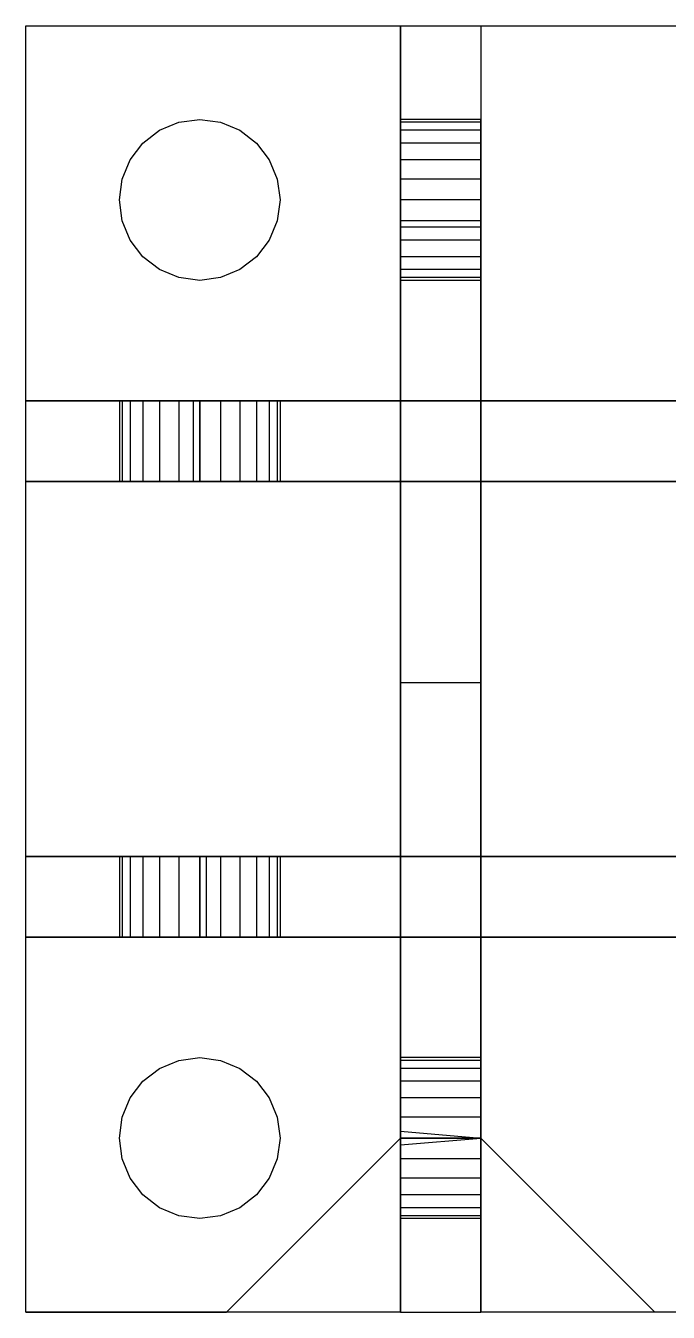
# Model space of a CAD drawing. Header units: metres. Extents: x -1 to 375, y 3 to 378.
# Drawn here: x 344.78 to 360.02, y 347.26 to 377.74 of the extents above; entities that cross this region are included whole.
import ezdxf

# ---------------------------------------------------------------- set-up
doc = ezdxf.new("R2010")
doc.units = ezdxf.units.M

msp = doc.modelspace()

# ---------------------------------------------------------------- linework, layer by layer
at = {"layer": 'Flat node sheet'}
for p, q in [((344.775, 347.262, 8.732), (344.775, 377.742, 8.732)), ((344.775, 377.742, 8.732), (364.46, 377.742, 8.732)), ((344.775, 377.742, 8.732), (344.775, 377.742, 10.637)), ((344.775, 377.742, 10.637), (364.46, 377.742, 10.637)), ((344.775, 347.262, 10.637), (344.775, 377.742, 10.637)), ((344.775, 368.852, 19.527), (344.775, 377.742, 19.527)), ((344.775, 377.742, 19.527), (360.333, 377.742, 19.527)), ((344.775, 377.742, 19.527), (344.775, 377.742, 21.432)), ((344.775, 368.852, 21.432), (344.775, 377.742, 21.432)), ((344.775, 377.742, 21.432), (360.333, 377.742, 21.432)), ((353.665, 377.742, 19.527), (353.665, 351.231, 19.527)), ((353.665, 377.742, 8.732), (353.665, 377.742, -0.158)), ((353.665, 377.742, 19.527), (353.665, 377.742, 10.637)), ((353.665, 377.742, 30.322), (353.665, 377.742, 21.432)), ((353.665, 377.742, 10.637), (353.665, 351.549, 10.637)), ((353.665, 351.549, 8.732), (353.665, 377.742, 8.732)), ((353.665, 377.742, 30.322), (353.665, 372.98, 30.322)), ((353.665, 377.742, 21.432), (353.665, 351.231, 21.432)), ((353.665, 377.742, -0.158), (353.665, 362.185, -0.158)), ((353.665, 377.742, -0.158), (355.57, 377.742, -0.158)), ((353.665, 377.742, 30.322), (355.57, 377.742, 30.322)), ((353.665, 377.742, 21.432), (355.57, 377.742, 21.432)), ((353.665, 377.742, 19.527), (355.57, 377.742, 19.527)), ((353.665, 377.742, 10.637), (355.57, 377.742, 10.637)), ((353.665, 377.742, 8.732), (355.57, 377.742, 8.732)), ((355.57, 377.742, 8.732), (355.57, 377.742, -0.158)), ((355.57, 377.742, 8.732), (355.57, 351.549, 8.732)), ((355.57, 377.742, 10.637), (355.57, 351.549, 10.637)), ((355.57, 377.742, 19.527), (355.57, 377.742, 10.637)), ((355.57, 377.742, 30.322), (355.57, 377.742, 21.432)), ((355.57, 377.742, 30.322), (355.57, 372.98, 30.322)), ((355.57, 377.742, -0.158), (355.57, 362.185, -0.158)), ((355.57, 377.742, 21.432), (355.57, 351.39, 21.432)), ((355.57, 377.742, 19.527), (355.57, 351.39, 19.527)), ((348.41, 375.455, 10.637), (348.903, 375.52, 10.637)), ((348.41, 375.455, 8.732), (348.903, 375.52, 8.732)), ((348.903, 375.52, 10.637), (349.396, 375.455, 10.637)), ((348.903, 375.52, 8.732), (349.396, 375.455, 8.732)), ((348.903, 375.52, 10.637), (348.903, 375.52, 8.732)), ((353.665, 375.52, 26.195), (353.665, 375.455, 25.702)), ((353.665, 375.455, 26.688), (353.665, 375.52, 26.195)), ((355.57, 375.52, 26.195), (353.665, 375.52, 26.195)), ((355.57, 375.52, 26.195), (355.57, 375.455, 25.702)), ((355.57, 375.455, 26.688), (355.57, 375.52, 26.195)), ((347.556, 374.962, 10.637), (347.95, 375.265, 10.637)), ((347.556, 374.962, 8.732), (347.95, 375.265, 8.732)), ((347.95, 375.265, 10.637), (348.41, 375.455, 10.637)), ((347.95, 375.265, 8.732), (348.41, 375.455, 8.732)), ((347.95, 375.265, 10.637), (347.95, 375.265, 8.732)), ((348.41, 375.455, 10.637), (348.41, 375.455, 8.732)), ((349.396, 375.455, 10.637), (349.855, 375.265, 10.637)), ((349.396, 375.455, 8.732), (349.855, 375.265, 8.732)), ((349.396, 375.455, 10.637), (349.396, 375.455, 8.732)), ((349.855, 375.265, 10.637), (350.25, 374.962, 10.637)), ((349.855, 375.265, 8.732), (350.25, 374.962, 8.732)), ((349.855, 375.265, 10.637), (349.855, 375.265, 8.732)), ((353.665, 375.455, 25.702), (353.665, 375.265, 25.242)), ((353.665, 375.265, 27.147), (353.665, 375.455, 26.688)), ((355.57, 375.455, 25.702), (353.665, 375.455, 25.702)), ((355.57, 375.455, 26.688), (353.665, 375.455, 26.688)), ((353.665, 375.265, 25.242), (353.665, 374.962, 24.848)), ((353.665, 374.962, 27.542), (353.665, 375.265, 27.147)), ((355.57, 375.265, 25.242), (353.665, 375.265, 25.242)), ((355.57, 375.265, 27.147), (353.665, 375.265, 27.147)), ((355.57, 375.455, 25.702), (355.57, 375.265, 25.242)), ((355.57, 375.265, 27.147), (355.57, 375.455, 26.688)), ((355.57, 375.265, 25.242), (355.57, 374.962, 24.848)), ((355.57, 374.962, 27.542), (355.57, 375.265, 27.147)), ((347.253, 374.567, 10.637), (347.556, 374.962, 10.637)), ((347.253, 374.567, 8.732), (347.556, 374.962, 8.732)), ((347.556, 374.962, 10.637), (347.556, 374.962, 8.732)), ((350.25, 374.962, 10.637), (350.553, 374.567, 10.637)), ((350.25, 374.962, 8.732), (350.553, 374.567, 8.732)), ((350.25, 374.962, 10.637), (350.25, 374.962, 8.732)), ((353.665, 374.962, 24.848), (353.665, 374.567, 24.545)), ((353.665, 374.567, 27.845), (353.665, 374.962, 27.542)), ((355.57, 374.962, 24.848), (353.665, 374.962, 24.848)), ((355.57, 374.962, 27.542), (353.665, 374.962, 27.542)), ((355.57, 374.962, 24.848), (355.57, 374.567, 24.545)), ((355.57, 374.567, 27.845), (355.57, 374.962, 27.542)), ((347.063, 374.108, 10.637), (347.253, 374.567, 10.637)), ((347.063, 374.108, 8.732), (347.253, 374.567, 8.732)), ((347.253, 374.567, 10.637), (347.253, 374.567, 8.732)), ((350.553, 374.567, 10.637), (350.743, 374.108, 10.637)), ((350.553, 374.567, 8.732), (350.743, 374.108, 8.732)), ((350.553, 374.567, 10.637), (350.553, 374.567, 8.732)), ((353.665, 374.567, 24.545), (353.665, 374.108, 24.355)), ((353.665, 374.108, 28.035), (353.665, 374.567, 27.845)), ((355.57, 374.567, 24.545), (353.665, 374.567, 24.545)), ((355.57, 374.567, 27.845), (353.665, 374.567, 27.845)), ((355.57, 374.567, 24.545), (355.57, 374.108, 24.355)), ((355.57, 374.108, 28.035), (355.57, 374.567, 27.845)), ((346.998, 373.615, 10.637), (347.063, 374.108, 10.637)), ((346.998, 373.615, 8.732), (347.063, 374.108, 8.732)), ((347.063, 374.108, 10.637), (347.063, 374.108, 8.732)), ((350.743, 374.108, 10.637), (350.808, 373.615, 10.637)), ((350.743, 374.108, 8.732), (350.808, 373.615, 8.732)), ((350.743, 374.108, 10.637), (350.743, 374.108, 8.732)), ((353.665, 374.108, 24.355), (353.665, 373.615, 24.29)), ((353.665, 373.615, 28.1), (353.665, 374.108, 28.035)), ((355.57, 374.108, 24.355), (353.665, 374.108, 24.355)), ((355.57, 374.108, 28.035), (353.665, 374.108, 28.035)), ((355.57, 374.108, 24.355), (355.57, 373.615, 24.29)), ((355.57, 373.615, 28.1), (355.57, 374.108, 28.035)), ((347.063, 373.122, 10.637), (346.998, 373.615, 10.637)), ((347.063, 373.122, 8.732), (346.998, 373.615, 8.732)), ((346.998, 373.615, 10.637), (346.998, 373.615, 8.732)), ((350.808, 373.615, 10.637), (350.743, 373.122, 10.637)), ((350.808, 373.615, 8.732), (350.743, 373.122, 8.732)), ((350.808, 373.615, 10.637), (350.808, 373.615, 8.732)), ((353.665, 373.615, 24.29), (353.665, 373.122, 24.355)), ((353.665, 373.122, 28.035), (353.665, 373.615, 28.1)), ((355.57, 373.615, 24.29), (353.665, 373.615, 24.29)), ((355.57, 373.615, 28.1), (353.665, 373.615, 28.1)), ((355.57, 373.615, 24.29), (355.57, 373.122, 24.355)), ((355.57, 373.122, 28.035), (355.57, 373.615, 28.1)), ((347.253, 372.662, 10.637), (347.063, 373.122, 10.637)), ((347.253, 372.662, 8.732), (347.063, 373.122, 8.732)), ((347.063, 373.122, 10.637), (347.063, 373.122, 8.732)), ((350.743, 373.122, 10.637), (350.553, 372.662, 10.637)), ((350.743, 373.122, 8.732), (350.553, 372.662, 8.732)), ((350.743, 373.122, 10.637), (350.743, 373.122, 8.732)), ((353.665, 373.122, 24.355), (353.665, 372.662, 24.545)), ((353.665, 372.662, 27.845), (353.665, 373.122, 28.035)), ((355.57, 373.122, 24.355), (353.665, 373.122, 24.355)), ((355.57, 373.122, 28.035), (353.665, 373.122, 28.035)), ((355.57, 373.122, 24.355), (355.57, 372.662, 24.545)), ((355.57, 372.662, 27.845), (355.57, 373.122, 28.035)), ((353.665, 368.852, 26.195), (353.665, 372.98, 30.322)), ((353.665, 372.98, 30.322), (355.57, 372.98, 30.322)), ((355.57, 368.852, 26.195), (355.57, 372.98, 30.322)), ((347.556, 372.268, 10.637), (347.253, 372.662, 10.637)), ((347.556, 372.268, 8.732), (347.253, 372.662, 8.732)), ((347.253, 372.662, 10.637), (347.253, 372.662, 8.732)), ((350.553, 372.662, 10.637), (350.25, 372.268, 10.637)), ((350.553, 372.662, 8.732), (350.25, 372.268, 8.732)), ((350.553, 372.662, 10.637), (350.553, 372.662, 8.732)), ((353.665, 372.662, 24.545), (353.665, 372.268, 24.848)), ((353.665, 372.268, 27.542), (353.665, 372.662, 27.845)), ((355.57, 372.662, 24.545), (353.665, 372.662, 24.545)), ((355.57, 372.662, 27.845), (353.665, 372.662, 27.845)), ((355.57, 372.662, 24.545), (355.57, 372.268, 24.848)), ((355.57, 372.268, 27.542), (355.57, 372.662, 27.845)), ((347.95, 371.965, 10.637), (347.556, 372.268, 10.637)), ((347.95, 371.965, 8.732), (347.556, 372.268, 8.732)), ((347.556, 372.268, 10.637), (347.556, 372.268, 8.732)), ((350.25, 372.268, 10.637), (349.855, 371.965, 10.637)), ((350.25, 372.268, 8.732), (349.855, 371.965, 8.732)), ((350.25, 372.268, 10.637), (350.25, 372.268, 8.732)), ((353.665, 372.268, 24.848), (353.665, 371.965, 25.242)), ((353.665, 371.965, 27.147), (353.665, 372.268, 27.542)), ((355.57, 372.268, 24.848), (353.665, 372.268, 24.848)), ((355.57, 372.268, 27.542), (353.665, 372.268, 27.542)), ((355.57, 372.268, 24.848), (355.57, 371.965, 25.242)), ((355.57, 371.965, 27.147), (355.57, 372.268, 27.542)), ((348.41, 371.775, 10.637), (347.95, 371.965, 10.637)), ((348.41, 371.775, 8.732), (347.95, 371.965, 8.732)), ((347.95, 371.965, 10.637), (347.95, 371.965, 8.732)), ((349.855, 371.965, 10.637), (349.396, 371.775, 10.637)), ((349.855, 371.965, 8.732), (349.396, 371.775, 8.732)), ((349.855, 371.965, 10.637), (349.855, 371.965, 8.732)), ((353.665, 371.775, 26.688), (353.665, 371.965, 27.147)), ((353.665, 371.965, 25.242), (353.665, 371.775, 25.702)), ((355.57, 371.965, 25.242), (353.665, 371.965, 25.242)), ((355.57, 371.965, 27.147), (353.665, 371.965, 27.147)), ((355.57, 371.965, 25.242), (355.57, 371.775, 25.702)), ((355.57, 371.775, 26.688), (355.57, 371.965, 27.147)), ((348.903, 371.71, 10.637), (348.41, 371.775, 10.637)), ((348.903, 371.71, 8.732), (348.41, 371.775, 8.732)), ((348.41, 371.775, 10.637), (348.41, 371.775, 8.732)), ((349.396, 371.775, 10.637), (348.903, 371.71, 10.637)), ((349.396, 371.775, 8.732), (348.903, 371.71, 8.732)), ((348.903, 371.71, 10.637), (348.903, 371.71, 8.732)), ((349.396, 371.775, 10.637), (349.396, 371.775, 8.732)), ((353.665, 371.71, 26.195), (353.665, 371.775, 26.688)), ((353.665, 371.775, 25.702), (353.665, 371.71, 26.195)), ((355.57, 371.775, 26.688), (353.665, 371.775, 26.688)), ((355.57, 371.775, 25.702), (353.665, 371.775, 25.702)), ((355.57, 371.71, 26.195), (353.665, 371.71, 26.195)), ((355.57, 371.775, 25.702), (355.57, 371.71, 26.195)), ((355.57, 371.71, 26.195), (355.57, 371.775, 26.688)), ((344.775, 366.947, 30.322), (344.775, 368.852, 30.322)), ((344.775, 366.947, 10.637), (344.775, 368.852, 10.637)), ((344.775, 366.947, 4.605), (344.775, 368.852, 4.605)), ((344.775, 366.947, -0.158), (344.775, 368.852, -0.158)), ((344.775, 368.852, -0.158), (353.665, 368.852, -0.158)), ((344.775, 368.852, -0.158), (344.775, 368.852, 4.605)), ((348.903, 368.852, 8.732), (344.775, 368.852, 4.605)), ((344.775, 368.852, 10.637), (348.903, 368.852, 10.637)), ((344.775, 368.852, 30.322), (344.775, 368.852, 10.637)), ((375.255, 368.852, 30.322), (344.775, 368.852, 30.322)), ((370.969, 368.852, 19.527), (344.775, 368.852, 19.527)), ((344.775, 368.852, 19.527), (344.775, 368.852, 21.432)), ((344.775, 368.852, 21.432), (370.969, 368.852, 21.432)), ((347.063, 368.852, 26.688), (346.998, 368.852, 26.195)), ((346.998, 368.852, 26.195), (347.063, 368.852, 25.702)), ((346.998, 368.852, 26.195), (346.998, 366.947, 26.195)), ((347.063, 368.852, 4.463), (346.998, 368.852, 3.97)), ((346.998, 368.852, 3.97), (347.063, 368.852, 3.477)), ((346.998, 368.852, 3.97), (346.998, 366.947, 3.97)), ((347.253, 368.852, 27.147), (347.063, 368.852, 26.688)), ((347.063, 368.852, 25.702), (347.253, 368.852, 25.242)), ((347.063, 368.852, 25.702), (347.063, 366.947, 25.702)), ((347.063, 368.852, 26.688), (347.063, 366.947, 26.688)), ((347.253, 368.852, 4.922), (347.063, 368.852, 4.463)), ((347.063, 368.852, 3.477), (347.253, 368.852, 3.017)), ((347.063, 368.852, 3.477), (347.063, 366.947, 3.477)), ((347.063, 368.852, 4.463), (347.063, 366.947, 4.463)), ((347.556, 368.852, 27.542), (347.253, 368.852, 27.147)), ((347.253, 368.852, 25.242), (347.556, 368.852, 24.848)), ((347.253, 368.852, 25.242), (347.253, 366.947, 25.242)), ((347.253, 368.852, 27.147), (347.253, 366.947, 27.147)), ((347.556, 368.852, 5.317), (347.253, 368.852, 4.922)), ((347.253, 368.852, 3.017), (347.556, 368.852, 2.623)), ((347.253, 368.852, 3.017), (347.253, 366.947, 3.017)), ((347.253, 368.852, 4.922), (347.253, 366.947, 4.922)), ((347.95, 368.852, 27.845), (347.556, 368.852, 27.542)), ((347.556, 368.852, 24.848), (347.95, 368.852, 24.545)), ((347.556, 368.852, 24.848), (347.556, 366.947, 24.848)), ((347.556, 368.852, 27.542), (347.556, 366.947, 27.542)), ((347.95, 368.852, 5.62), (347.556, 368.852, 5.317)), ((347.556, 368.852, 2.623), (347.95, 368.852, 2.32)), ((347.556, 368.852, 2.623), (347.556, 366.947, 2.623)), ((347.556, 368.852, 5.317), (347.556, 366.947, 5.317)), ((348.41, 368.852, 28.035), (347.95, 368.852, 27.845)), ((347.95, 368.852, 24.545), (348.41, 368.852, 24.355)), ((347.95, 368.852, 24.545), (347.95, 366.947, 24.545)), ((347.95, 368.852, 27.845), (347.95, 366.947, 27.845)), ((348.41, 368.852, 5.81), (347.95, 368.852, 5.62)), ((347.95, 368.852, 2.32), (348.41, 368.852, 2.13)), ((347.95, 368.852, 2.32), (347.95, 366.947, 2.32)), ((347.95, 368.852, 5.62), (347.95, 366.947, 5.62)), ((348.903, 368.852, 28.1), (348.41, 368.852, 28.035)), ((348.41, 368.852, 24.355), (348.903, 368.852, 24.29)), ((348.41, 368.852, 28.035), (348.41, 366.947, 28.035)), ((348.41, 368.852, 24.355), (348.41, 366.947, 24.355)), ((348.903, 368.852, 5.875), (348.41, 368.852, 5.81)), ((348.41, 368.852, 2.13), (348.903, 368.852, 2.065)), ((348.41, 368.852, 2.13), (348.41, 366.947, 2.13)), ((348.41, 368.852, 5.81), (348.41, 366.947, 5.81)), ((375.255, 368.852, 8.732), (348.744, 368.852, 8.732)), ((348.744, 368.852, 8.732), (348.903, 368.852, 10.637)), ((348.744, 368.852, 8.732), (348.744, 366.947, 8.732)), ((348.744, 368.852, 10.637), (348.744, 366.947, 10.637)), ((348.903, 368.852, 10.637), (348.744, 368.852, 10.637)), ((348.903, 366.947, 10.637), (348.903, 368.852, 10.637)), ((375.255, 368.852, 10.637), (348.903, 368.852, 10.637)), ((348.903, 366.947, 10.637), (348.903, 368.852, 10.637)), ((348.903, 366.947, 8.732), (348.903, 368.852, 8.732)), ((348.903, 368.852, 24.29), (349.396, 368.852, 24.355)), ((349.396, 368.852, 28.035), (348.903, 368.852, 28.1)), ((348.903, 368.852, 28.1), (348.903, 366.947, 28.1)), ((348.903, 368.852, 24.29), (348.903, 366.947, 24.29)), ((348.903, 368.852, 2.065), (349.396, 368.852, 2.13)), ((349.396, 368.852, 5.81), (348.903, 368.852, 5.875)), ((348.903, 368.852, 2.065), (348.903, 366.947, 2.065)), ((348.903, 368.852, 5.875), (348.903, 366.947, 5.875)), ((348.903, 368.852, 10.637), (348.903, 368.852, 8.732)), ((349.396, 368.852, 24.355), (349.855, 368.852, 24.545)), ((349.855, 368.852, 27.845), (349.396, 368.852, 28.035)), ((349.396, 368.852, 28.035), (349.396, 366.947, 28.035)), ((349.396, 368.852, 24.355), (349.396, 366.947, 24.355)), ((349.396, 368.852, 2.13), (349.855, 368.852, 2.32)), ((349.855, 368.852, 5.62), (349.396, 368.852, 5.81)), ((349.396, 368.852, 2.13), (349.396, 366.947, 2.13)), ((349.396, 368.852, 5.81), (349.396, 366.947, 5.81)), ((349.855, 368.852, 24.545), (350.25, 368.852, 24.848)), ((350.25, 368.852, 27.542), (349.855, 368.852, 27.845)), ((349.855, 368.852, 27.845), (349.855, 366.947, 27.845)), ((349.855, 368.852, 24.545), (349.855, 366.947, 24.545)), ((349.855, 368.852, 2.32), (350.25, 368.852, 2.623)), ((350.25, 368.852, 5.317), (349.855, 368.852, 5.62)), ((349.855, 368.852, 5.62), (349.855, 366.947, 5.62)), ((349.855, 368.852, 2.32), (349.855, 366.947, 2.32)), ((350.25, 368.852, 24.848), (350.553, 368.852, 25.242)), ((350.553, 368.852, 27.147), (350.25, 368.852, 27.542)), ((350.25, 368.852, 27.542), (350.25, 366.947, 27.542)), ((350.25, 368.852, 24.848), (350.25, 366.947, 24.848)), ((350.25, 368.852, 2.623), (350.553, 368.852, 3.017)), ((350.553, 368.852, 4.922), (350.25, 368.852, 5.317)), ((350.25, 368.852, 5.317), (350.25, 366.947, 5.317)), ((350.25, 368.852, 2.623), (350.25, 366.947, 2.623)), ((350.553, 368.852, 25.242), (350.743, 368.852, 25.702)), ((350.743, 368.852, 26.688), (350.553, 368.852, 27.147)), ((350.553, 368.852, 27.147), (350.553, 366.947, 27.147)), ((350.553, 368.852, 25.242), (350.553, 366.947, 25.242)), ((350.553, 368.852, 3.017), (350.743, 368.852, 3.477)), ((350.743, 368.852, 4.463), (350.553, 368.852, 4.922)), ((350.553, 368.852, 4.922), (350.553, 366.947, 4.922)), ((350.553, 368.852, 3.017), (350.553, 366.947, 3.017)), ((350.743, 368.852, 25.702), (350.808, 368.852, 26.195)), ((350.808, 368.852, 26.195), (350.743, 368.852, 26.688)), ((350.743, 368.852, 26.688), (350.743, 366.947, 26.688)), ((350.743, 368.852, 25.702), (350.743, 366.947, 25.702)), ((350.743, 368.852, 3.477), (350.808, 368.852, 3.97)), ((350.808, 368.852, 3.97), (350.743, 368.852, 4.463)), ((350.743, 368.852, 4.463), (350.743, 366.947, 4.463)), ((350.743, 368.852, 3.477), (350.743, 366.947, 3.477)), ((350.808, 368.852, 26.195), (350.808, 366.947, 26.195)), ((350.808, 368.852, 3.97), (350.808, 366.947, 3.97)), ((353.665, 366.947, -0.158), (353.665, 368.852, -0.158)), ((355.57, 368.852, 26.195), (353.665, 368.852, 26.195)), ((353.665, 366.947, 26.354), (353.665, 368.852, 26.195)), ((353.665, 368.852, -0.158), (353.665, 368.852, 26.195)), ((353.665, 368.852, 26.354), (355.57, 368.852, 26.354)), ((353.665, 368.852, 26.195), (353.665, 368.852, 26.354)), ((353.665, 366.947, 26.195), (353.665, 368.852, 26.195)), ((353.665, 368.852, 26.195), (355.57, 368.852, 26.195)), ((355.57, 366.947, -0.158), (355.57, 368.852, -0.158)), ((355.57, 366.947, 26.354), (355.57, 368.852, 26.195)), ((355.57, 368.852, -0.158), (364.46, 368.852, -0.158)), ((355.57, 368.852, -0.158), (355.57, 368.852, 26.195)), ((355.57, 368.852, 26.195), (355.57, 368.852, 26.354)), ((355.57, 366.947, 26.195), (355.57, 368.852, 26.195)), ((375.255, 366.947, 30.322), (344.775, 366.947, 30.322)), ((344.775, 366.947, 10.637), (348.903, 366.947, 10.637)), ((344.775, 366.947, -0.158), (353.665, 366.947, -0.158)), ((344.775, 366.947, 30.322), (344.775, 366.947, 10.637)), ((344.775, 366.947, -0.158), (344.775, 366.947, 4.605)), ((348.903, 366.947, 8.732), (344.775, 366.947, 4.605)), ((344.775, 358.057, 19.527), (344.775, 366.947, 19.527)), ((344.775, 366.947, 19.527), (370.969, 366.947, 19.527)), ((344.775, 366.947, 19.527), (344.775, 366.947, 21.432)), ((344.775, 366.947, 21.432), (370.969, 366.947, 21.432)), ((344.775, 358.057, 21.432), (344.775, 366.947, 21.432)), ((346.998, 366.947, 26.195), (347.063, 366.947, 25.702)), ((347.063, 366.947, 26.688), (346.998, 366.947, 26.195)), ((346.998, 366.947, 3.97), (347.063, 366.947, 3.477)), ((347.063, 366.947, 4.463), (346.998, 366.947, 3.97)), ((347.063, 366.947, 25.702), (347.253, 366.947, 25.242)), ((347.253, 366.947, 27.147), (347.063, 366.947, 26.688)), ((347.063, 366.947, 3.477), (347.253, 366.947, 3.017)), ((347.253, 366.947, 4.922), (347.063, 366.947, 4.463)), ((347.253, 366.947, 25.242), (347.556, 366.947, 24.848)), ((347.556, 366.947, 27.542), (347.253, 366.947, 27.147)), ((347.253, 366.947, 3.017), (347.556, 366.947, 2.623)), ((347.556, 366.947, 5.317), (347.253, 366.947, 4.922)), ((347.556, 366.947, 24.848), (347.95, 366.947, 24.545)), ((347.95, 366.947, 27.845), (347.556, 366.947, 27.542)), ((347.556, 366.947, 2.623), (347.95, 366.947, 2.32)), ((347.95, 366.947, 5.62), (347.556, 366.947, 5.317)), ((348.41, 366.947, 28.035), (347.95, 366.947, 27.845)), ((347.95, 366.947, 24.545), (348.41, 366.947, 24.355)), ((347.95, 366.947, 2.32), (348.41, 366.947, 2.13)), ((348.41, 366.947, 5.81), (347.95, 366.947, 5.62)), ((348.903, 366.947, 28.1), (348.41, 366.947, 28.035)), ((348.41, 366.947, 24.355), (348.903, 366.947, 24.29)), ((348.41, 366.947, 2.13), (348.903, 366.947, 2.065)), ((348.903, 366.947, 5.875), (348.41, 366.947, 5.81)), ((375.255, 366.947, 8.732), (348.744, 366.947, 8.732)), ((348.744, 366.947, 8.732), (348.903, 366.947, 10.637)), ((348.903, 366.947, 10.637), (348.744, 366.947, 10.637)), ((375.255, 366.947, 10.637), (348.903, 366.947, 10.637)), ((348.903, 366.947, 10.637), (348.903, 366.947, 8.732)), ((349.396, 366.947, 28.035), (348.903, 366.947, 28.1)), ((348.903, 366.947, 24.29), (349.396, 366.947, 24.355)), ((348.903, 366.947, 2.065), (349.396, 366.947, 2.13)), ((349.396, 366.947, 5.81), (348.903, 366.947, 5.875)), ((349.855, 366.947, 27.845), (349.396, 366.947, 28.035)), ((349.396, 366.947, 24.355), (349.855, 366.947, 24.545)), ((349.396, 366.947, 2.13), (349.855, 366.947, 2.32)), ((349.855, 366.947, 5.62), (349.396, 366.947, 5.81)), ((350.25, 366.947, 27.542), (349.855, 366.947, 27.845)), ((349.855, 366.947, 24.545), (350.25, 366.947, 24.848)), ((350.25, 366.947, 5.317), (349.855, 366.947, 5.62)), ((349.855, 366.947, 2.32), (350.25, 366.947, 2.623)), ((350.553, 366.947, 27.147), (350.25, 366.947, 27.542)), ((350.25, 366.947, 24.848), (350.553, 366.947, 25.242)), ((350.553, 366.947, 4.922), (350.25, 366.947, 5.317)), ((350.25, 366.947, 2.623), (350.553, 366.947, 3.017)), ((350.743, 366.947, 26.688), (350.553, 366.947, 27.147)), ((350.553, 366.947, 25.242), (350.743, 366.947, 25.702)), ((350.743, 366.947, 4.463), (350.553, 366.947, 4.922)), ((350.553, 366.947, 3.017), (350.743, 366.947, 3.477)), ((350.808, 366.947, 26.195), (350.743, 366.947, 26.688)), ((350.743, 366.947, 25.702), (350.808, 366.947, 26.195)), ((350.808, 366.947, 3.97), (350.743, 366.947, 4.463)), ((350.743, 366.947, 3.477), (350.808, 366.947, 3.97)), ((353.665, 366.947, -0.158), (353.665, 366.947, 26.354)), ((353.665, 366.947, 26.354), (355.57, 366.947, 26.354)), ((353.665, 366.947, 30.322), (353.665, 366.947, 26.195)), ((353.665, 347.262, 30.322), (353.665, 366.947, 30.322)), ((353.665, 366.947, 30.322), (355.57, 366.947, 30.322)), ((353.665, 366.947, 26.195), (355.57, 366.947, 26.195)), ((355.57, 366.947, -0.158), (355.57, 366.947, 26.354)), ((355.57, 366.947, -0.158), (364.46, 366.947, -0.158)), ((355.57, 366.947, 30.322), (355.57, 366.947, 26.195)), ((355.57, 347.262, 30.322), (355.57, 366.947, 30.322)), ((353.665, 362.185, -0.158), (353.665, 358.057, 3.97)), ((353.665, 362.185, -0.158), (355.57, 362.185, -0.158)), ((355.57, 362.185, -0.158), (355.57, 358.057, 3.97)), ((344.775, 356.152, 14.765), (344.775, 358.057, 14.765)), ((344.775, 356.152, 30.322), (344.775, 358.057, 30.322)), ((344.775, 356.152, 8.732), (344.775, 358.057, 8.732)), ((344.775, 356.152, -0.158), (344.775, 358.057, -0.158)), ((353.665, 358.057, 30.322), (344.775, 358.057, 30.322)), ((344.775, 358.057, -0.158), (375.255, 358.057, -0.158)), ((344.775, 358.057, 8.732), (344.775, 358.057, -0.158)), ((344.775, 358.057, 8.732), (348.903, 358.057, 8.732)), ((344.775, 358.057, 14.765), (348.903, 358.057, 10.637)), ((344.775, 358.057, 30.322), (344.775, 358.057, 14.765)), ((344.775, 358.057, 19.527), (371.287, 358.057, 19.527)), ((344.775, 358.057, 19.527), (344.775, 358.057, 21.432)), ((344.775, 358.057, 21.432), (371.128, 358.057, 21.432)), ((347.063, 358.057, 4.463), (346.998, 358.057, 3.97)), ((346.998, 358.057, 3.97), (347.063, 358.057, 3.477)), ((346.998, 358.057, 3.97), (346.998, 356.152, 3.97)), ((347.253, 358.057, 4.922), (347.063, 358.057, 4.463)), ((347.063, 358.057, 3.477), (347.253, 358.057, 3.017)), ((347.063, 358.057, 3.477), (347.063, 356.152, 3.477)), ((347.063, 358.057, 4.463), (347.063, 356.152, 4.463)), ((347.556, 358.057, 5.317), (347.253, 358.057, 4.922)), ((347.253, 358.057, 3.017), (347.556, 358.057, 2.623)), ((347.253, 358.057, 4.922), (347.253, 356.152, 4.922)), ((347.253, 358.057, 3.017), (347.253, 356.152, 3.017)), ((347.95, 358.057, 5.62), (347.556, 358.057, 5.317)), ((347.556, 358.057, 2.623), (347.95, 358.057, 2.32)), ((347.556, 358.057, 5.317), (347.556, 356.152, 5.317)), ((347.556, 358.057, 2.623), (347.556, 356.152, 2.623)), ((348.41, 358.057, 5.81), (347.95, 358.057, 5.62)), ((347.95, 358.057, 2.32), (348.41, 358.057, 2.13)), ((347.95, 358.057, 5.62), (347.95, 356.152, 5.62)), ((347.95, 358.057, 2.32), (347.95, 356.152, 2.32)), ((348.903, 358.057, 5.875), (348.41, 358.057, 5.81)), ((348.41, 358.057, 2.13), (348.903, 358.057, 2.065)), ((348.41, 358.057, 5.81), (348.41, 356.152, 5.81)), ((348.41, 358.057, 2.13), (348.41, 356.152, 2.13)), ((348.903, 356.152, 10.637), (348.903, 358.057, 10.637)), ((348.903, 356.152, 8.732), (348.903, 358.057, 8.732)), ((348.903, 358.057, 2.065), (349.396, 358.057, 2.13)), ((349.396, 358.057, 5.81), (348.903, 358.057, 5.875)), ((348.903, 358.057, 5.875), (348.903, 356.152, 5.875)), ((348.903, 358.057, 2.065), (348.903, 356.152, 2.065)), ((348.903, 358.057, 8.732), (348.903, 358.057, 10.637)), ((348.903, 358.057, 10.637), (348.903, 356.152, 10.637)), ((349.062, 358.057, 8.732), (348.903, 358.057, 10.637)), ((349.062, 358.057, 10.637), (348.903, 358.057, 10.637)), ((375.255, 358.057, 8.732), (349.062, 358.057, 8.732)), ((349.062, 356.152, 8.732), (349.062, 358.057, 8.732)), ((375.255, 358.057, 10.637), (349.062, 358.057, 10.637)), ((349.062, 356.152, 10.637), (349.062, 358.057, 10.637)), ((349.396, 358.057, 2.13), (349.855, 358.057, 2.32)), ((349.855, 358.057, 5.62), (349.396, 358.057, 5.81)), ((349.396, 358.057, 5.81), (349.396, 356.152, 5.81)), ((349.396, 358.057, 2.13), (349.396, 356.152, 2.13)), ((349.855, 358.057, 2.32), (350.25, 358.057, 2.623)), ((350.25, 358.057, 5.317), (349.855, 358.057, 5.62)), ((349.855, 358.057, 5.62), (349.855, 356.152, 5.62)), ((349.855, 358.057, 2.32), (349.855, 356.152, 2.32)), ((350.25, 358.057, 2.623), (350.553, 358.057, 3.017)), ((350.553, 358.057, 4.922), (350.25, 358.057, 5.317)), ((350.25, 358.057, 5.317), (350.25, 356.152, 5.317)), ((350.25, 358.057, 2.623), (350.25, 356.152, 2.623)), ((350.553, 358.057, 3.017), (350.743, 358.057, 3.477)), ((350.743, 358.057, 4.463), (350.553, 358.057, 4.922)), ((350.553, 358.057, 4.922), (350.553, 356.152, 4.922)), ((350.553, 358.057, 3.017), (350.553, 356.152, 3.017)), ((350.743, 358.057, 3.477), (350.808, 358.057, 3.97)), ((350.808, 358.057, 3.97), (350.743, 358.057, 4.463)), ((350.743, 358.057, 4.463), (350.743, 356.152, 4.463)), ((350.743, 358.057, 3.477), (350.743, 356.152, 3.477)), ((350.808, 358.057, 3.97), (350.808, 356.152, 3.97)), ((353.665, 356.152, 30.322), (353.665, 358.057, 30.322)), ((355.57, 358.057, 3.97), (353.665, 358.057, 3.97)), ((353.665, 356.152, 4.129), (353.665, 358.057, 3.97)), ((353.665, 358.057, 30.322), (353.665, 358.057, 4.129)), ((353.665, 358.057, 4.129), (355.57, 358.057, 4.129)), ((353.665, 358.057, 4.129), (353.665, 358.057, 3.97)), ((353.665, 356.152, 3.97), (353.665, 358.057, 3.97)), ((353.665, 358.057, 3.97), (355.57, 358.057, 3.97)), ((355.57, 356.152, 30.322), (355.57, 358.057, 30.322)), ((355.57, 356.152, 4.129), (355.57, 358.057, 3.97)), ((355.57, 358.057, 30.322), (355.57, 358.057, 4.129)), ((364.46, 358.057, 30.322), (355.57, 358.057, 30.322)), ((355.57, 358.057, 4.129), (355.57, 358.057, 3.97)), ((355.57, 356.152, 3.97), (355.57, 358.057, 3.97)), ((344.775, 356.152, 8.732), (348.903, 356.152, 8.732)), ((344.775, 356.152, -0.158), (375.255, 356.152, -0.158)), ((353.665, 356.152, 30.322), (344.775, 356.152, 30.322)), ((344.775, 356.152, 8.732), (344.775, 356.152, -0.158)), ((344.775, 356.152, 14.765), (348.903, 356.152, 10.637)), ((344.775, 356.152, 30.322), (344.775, 356.152, 14.765)), ((344.775, 347.262, 19.527), (344.775, 356.152, 19.527)), ((344.775, 356.152, 19.527), (371.287, 356.152, 19.527)), ((344.775, 356.152, 19.527), (344.775, 356.152, 21.432)), ((344.775, 347.262, 21.432), (344.775, 356.152, 21.432)), ((344.775, 356.152, 21.432), (371.128, 356.152, 21.432)), ((346.998, 356.152, 3.97), (347.063, 356.152, 3.477)), ((347.063, 356.152, 4.463), (346.998, 356.152, 3.97)), ((347.063, 356.152, 3.477), (347.253, 356.152, 3.017)), ((347.253, 356.152, 4.922), (347.063, 356.152, 4.463)), ((347.556, 356.152, 5.317), (347.253, 356.152, 4.922)), ((347.253, 356.152, 3.017), (347.556, 356.152, 2.623)), ((347.95, 356.152, 5.62), (347.556, 356.152, 5.317)), ((347.556, 356.152, 2.623), (347.95, 356.152, 2.32)), ((348.41, 356.152, 5.81), (347.95, 356.152, 5.62)), ((347.95, 356.152, 2.32), (348.41, 356.152, 2.13)), ((348.903, 356.152, 5.875), (348.41, 356.152, 5.81)), ((348.41, 356.152, 2.13), (348.903, 356.152, 2.065)), ((348.903, 356.152, 8.732), (348.903, 356.152, 10.637)), ((349.396, 356.152, 5.81), (348.903, 356.152, 5.875)), ((348.903, 356.152, 2.065), (349.396, 356.152, 2.13)), ((349.062, 356.152, 8.732), (348.903, 356.152, 10.637)), ((349.062, 356.152, 10.637), (348.903, 356.152, 10.637)), ((349.062, 356.152, 8.732), (375.255, 356.152, 8.732)), ((375.255, 356.152, 10.637), (349.062, 356.152, 10.637)), ((349.855, 356.152, 5.62), (349.396, 356.152, 5.81)), ((349.396, 356.152, 2.13), (349.855, 356.152, 2.32)), ((350.25, 356.152, 5.317), (349.855, 356.152, 5.62)), ((349.855, 356.152, 2.32), (350.25, 356.152, 2.623)), ((350.553, 356.152, 4.922), (350.25, 356.152, 5.317)), ((350.25, 356.152, 2.623), (350.553, 356.152, 3.017)), ((350.743, 356.152, 4.463), (350.553, 356.152, 4.922)), ((350.553, 356.152, 3.017), (350.743, 356.152, 3.477)), ((350.808, 356.152, 3.97), (350.743, 356.152, 4.463)), ((350.743, 356.152, 3.477), (350.808, 356.152, 3.97)), ((353.665, 356.152, 4.129), (353.665, 356.152, 30.322)), ((353.665, 356.152, 4.129), (355.57, 356.152, 4.129)), ((353.665, 356.152, -0.158), (353.665, 356.152, 3.97)), ((353.665, 356.152, -0.158), (353.665, 347.262, -0.158)), ((353.665, 356.152, 3.97), (355.57, 356.152, 3.97)), ((353.665, 356.152, -0.158), (355.57, 356.152, -0.158)), ((364.46, 356.152, 30.322), (355.57, 356.152, 30.322)), ((355.57, 356.152, 30.322), (355.57, 356.152, 4.129)), ((355.57, 356.152, -0.158), (355.57, 347.262, -0.158)), ((355.57, 356.152, -0.158), (355.57, 356.152, 3.97)), ((348.41, 353.23, 10.637), (348.903, 353.295, 10.637)), ((348.41, 353.23, 8.732), (348.903, 353.295, 8.732)), ((348.41, 353.23, 21.432), (348.903, 353.295, 21.432)), ((348.41, 353.23, 19.527), (348.903, 353.295, 19.527)), ((348.903, 353.295, 10.637), (349.396, 353.23, 10.637)), ((348.903, 353.295, 8.732), (349.396, 353.23, 8.732)), ((348.903, 353.295, 10.637), (348.903, 353.295, 8.732)), ((348.903, 353.295, 21.432), (349.396, 353.23, 21.432)), ((348.903, 353.295, 19.527), (349.396, 353.23, 19.527)), ((348.903, 353.295, 21.432), (348.903, 353.295, 19.527)), ((353.665, 353.295, 3.97), (353.665, 353.23, 3.477)), ((353.665, 353.23, 4.463), (353.665, 353.295, 3.97)), ((355.57, 353.295, 3.97), (353.665, 353.295, 3.97)), ((353.665, 353.295, 26.195), (353.665, 353.23, 25.702)), ((353.665, 353.23, 26.688), (353.665, 353.295, 26.195)), ((355.57, 353.295, 26.195), (353.665, 353.295, 26.195)), ((355.57, 353.295, 3.97), (355.57, 353.23, 3.477)), ((355.57, 353.23, 4.463), (355.57, 353.295, 3.97)), ((355.57, 353.295, 26.195), (355.57, 353.23, 25.702)), ((355.57, 353.23, 26.688), (355.57, 353.295, 26.195)), ((347.556, 352.737, 10.637), (347.95, 353.04, 10.637)), ((347.556, 352.737, 8.732), (347.95, 353.04, 8.732)), ((347.556, 352.737, 21.432), (347.95, 353.04, 21.432)), ((347.556, 352.737, 19.527), (347.95, 353.04, 19.527)), ((347.95, 353.04, 10.637), (348.41, 353.23, 10.637)), ((347.95, 353.04, 8.732), (348.41, 353.23, 8.732)), ((347.95, 353.04, 21.432), (348.41, 353.23, 21.432)), ((347.95, 353.04, 19.527), (348.41, 353.23, 19.527)), ((347.95, 353.04, 10.637), (347.95, 353.04, 8.732)), ((347.95, 353.04, 21.432), (347.95, 353.04, 19.527)), ((348.41, 353.23, 10.637), (348.41, 353.23, 8.732)), ((348.41, 353.23, 21.432), (348.41, 353.23, 19.527)), ((349.396, 353.23, 10.637), (349.855, 353.04, 10.637)), ((349.396, 353.23, 8.732), (349.855, 353.04, 8.732)), ((349.396, 353.23, 10.637), (349.396, 353.23, 8.732)), ((349.396, 353.23, 21.432), (349.855, 353.04, 21.432)), ((349.396, 353.23, 19.527), (349.855, 353.04, 19.527)), ((349.396, 353.23, 21.432), (349.396, 353.23, 19.527)), ((349.855, 353.04, 10.637), (350.25, 352.737, 10.637)), ((349.855, 353.04, 8.732), (350.25, 352.737, 8.732)), ((349.855, 353.04, 10.637), (349.855, 353.04, 8.732)), ((349.855, 353.04, 21.432), (350.25, 352.737, 21.432)), ((349.855, 353.04, 19.527), (350.25, 352.737, 19.527)), ((349.855, 353.04, 21.432), (349.855, 353.04, 19.527)), ((353.665, 353.23, 3.477), (353.665, 353.04, 3.017)), ((353.665, 353.04, 4.922), (353.665, 353.23, 4.463)), ((355.57, 353.23, 3.477), (353.665, 353.23, 3.477)), ((355.57, 353.23, 4.463), (353.665, 353.23, 4.463)), ((353.665, 353.23, 25.702), (353.665, 353.04, 25.242)), ((353.665, 353.04, 27.147), (353.665, 353.23, 26.688)), ((355.57, 353.23, 25.702), (353.665, 353.23, 25.702)), ((355.57, 353.23, 26.688), (353.665, 353.23, 26.688)), ((353.665, 353.04, 3.017), (353.665, 352.737, 2.623)), ((353.665, 352.737, 5.317), (353.665, 353.04, 4.922)), ((355.57, 353.04, 3.017), (353.665, 353.04, 3.017)), ((355.57, 353.04, 4.922), (353.665, 353.04, 4.922)), ((353.665, 352.737, 27.542), (353.665, 353.04, 27.147)), ((353.665, 353.04, 25.242), (353.665, 352.737, 24.848)), ((355.57, 353.04, 27.147), (353.665, 353.04, 27.147)), ((355.57, 353.04, 25.242), (353.665, 353.04, 25.242)), ((355.57, 353.23, 3.477), (355.57, 353.04, 3.017)), ((355.57, 353.04, 4.922), (355.57, 353.23, 4.463)), ((355.57, 353.23, 25.702), (355.57, 353.04, 25.242)), ((355.57, 353.04, 27.147), (355.57, 353.23, 26.688)), ((355.57, 353.04, 3.017), (355.57, 352.737, 2.623)), ((355.57, 352.737, 5.317), (355.57, 353.04, 4.922)), ((355.57, 353.04, 25.242), (355.57, 352.737, 24.848)), ((355.57, 352.737, 27.542), (355.57, 353.04, 27.147)), ((347.253, 352.342, 10.637), (347.556, 352.737, 10.637)), ((347.253, 352.342, 8.732), (347.556, 352.737, 8.732)), ((347.253, 352.342, 21.432), (347.556, 352.737, 21.432)), ((347.253, 352.342, 19.527), (347.556, 352.737, 19.527)), ((347.556, 352.737, 10.637), (347.556, 352.737, 8.732)), ((347.556, 352.737, 21.432), (347.556, 352.737, 19.527)), ((350.25, 352.737, 10.637), (350.553, 352.342, 10.637)), ((350.25, 352.737, 8.732), (350.553, 352.342, 8.732)), ((350.25, 352.737, 10.637), (350.25, 352.737, 8.732)), ((350.25, 352.737, 21.432), (350.553, 352.342, 21.432)), ((350.25, 352.737, 19.527), (350.553, 352.342, 19.527)), ((350.25, 352.737, 21.432), (350.25, 352.737, 19.527)), ((353.665, 352.737, 2.623), (353.665, 352.342, 2.32)), ((353.665, 352.342, 5.62), (353.665, 352.737, 5.317)), ((355.57, 352.737, 2.623), (353.665, 352.737, 2.623)), ((355.57, 352.737, 5.317), (353.665, 352.737, 5.317)), ((353.665, 352.342, 27.845), (353.665, 352.737, 27.542)), ((353.665, 352.737, 24.848), (353.665, 352.342, 24.545)), ((355.57, 352.737, 27.542), (353.665, 352.737, 27.542)), ((355.57, 352.737, 24.848), (353.665, 352.737, 24.848)), ((355.57, 352.737, 2.623), (355.57, 352.342, 2.32)), ((355.57, 352.342, 5.62), (355.57, 352.737, 5.317)), ((355.57, 352.737, 24.848), (355.57, 352.342, 24.545)), ((355.57, 352.342, 27.845), (355.57, 352.737, 27.542)), ((347.063, 351.883, 10.637), (347.253, 352.342, 10.637)), ((347.063, 351.883, 8.732), (347.253, 352.342, 8.732)), ((347.063, 351.883, 21.432), (347.253, 352.342, 21.432)), ((347.063, 351.883, 19.527), (347.253, 352.342, 19.527)), ((347.253, 352.342, 10.637), (347.253, 352.342, 8.732)), ((347.253, 352.342, 21.432), (347.253, 352.342, 19.527)), ((350.553, 352.342, 10.637), (350.743, 351.883, 10.637)), ((350.553, 352.342, 8.732), (350.743, 351.883, 8.732)), ((350.553, 352.342, 10.637), (350.553, 352.342, 8.732)), ((350.553, 352.342, 21.432), (350.743, 351.883, 21.432)), ((350.553, 352.342, 19.527), (350.743, 351.883, 19.527)), ((350.553, 352.342, 21.432), (350.553, 352.342, 19.527)), ((353.665, 351.883, 5.81), (353.665, 352.342, 5.62)), ((353.665, 352.342, 2.32), (353.665, 351.883, 2.13)), ((355.57, 352.342, 2.32), (353.665, 352.342, 2.32)), ((355.57, 352.342, 5.62), (353.665, 352.342, 5.62)), ((353.665, 351.883, 28.035), (353.665, 352.342, 27.845)), ((353.665, 352.342, 24.545), (353.665, 351.883, 24.355)), ((355.57, 352.342, 27.845), (353.665, 352.342, 27.845)), ((355.57, 352.342, 24.545), (353.665, 352.342, 24.545)), ((355.57, 352.342, 2.32), (355.57, 351.883, 2.13)), ((355.57, 351.883, 5.81), (355.57, 352.342, 5.62)), ((355.57, 352.342, 24.545), (355.57, 351.883, 24.355)), ((355.57, 351.883, 28.035), (355.57, 352.342, 27.845)), ((346.998, 351.39, 10.637), (347.063, 351.883, 10.637)), ((346.998, 351.39, 8.732), (347.063, 351.883, 8.732)), ((346.998, 351.39, 21.432), (347.063, 351.883, 21.432)), ((346.998, 351.39, 19.527), (347.063, 351.883, 19.527)), ((347.063, 351.883, 10.637), (347.063, 351.883, 8.732)), ((347.063, 351.883, 21.432), (347.063, 351.883, 19.527)), ((350.743, 351.883, 10.637), (350.808, 351.39, 10.637)), ((350.743, 351.883, 8.732), (350.808, 351.39, 8.732)), ((350.743, 351.883, 10.637), (350.743, 351.883, 8.732)), ((350.743, 351.883, 21.432), (350.808, 351.39, 21.432)), ((350.743, 351.883, 19.527), (350.808, 351.39, 19.527)), ((350.743, 351.883, 21.432), (350.743, 351.883, 19.527)), ((353.665, 351.39, 5.875), (353.665, 351.883, 5.81)), ((353.665, 351.883, 2.13), (353.665, 351.39, 2.065)), ((355.57, 351.883, 5.81), (353.665, 351.883, 5.81)), ((355.57, 351.883, 2.13), (353.665, 351.883, 2.13)), ((353.665, 351.39, 28.1), (353.665, 351.883, 28.035)), ((353.665, 351.883, 24.355), (353.665, 351.39, 24.29)), ((355.57, 351.883, 28.035), (353.665, 351.883, 28.035)), ((355.57, 351.883, 24.355), (353.665, 351.883, 24.355)), ((355.57, 351.883, 2.13), (355.57, 351.39, 2.065)), ((355.57, 351.39, 5.875), (355.57, 351.883, 5.81)), ((355.57, 351.883, 24.355), (355.57, 351.39, 24.29)), ((355.57, 351.39, 28.1), (355.57, 351.883, 28.035)), ((353.665, 351.549, 10.637), (355.57, 351.39, 10.637)), ((353.665, 351.549, 8.732), (355.57, 351.39, 8.732)), ((353.665, 351.549, 8.732), (353.665, 351.549, 10.637)), ((355.57, 351.549, 8.732), (355.57, 351.549, 10.637)), ((355.57, 351.549, 8.732), (355.57, 351.39, 8.732)), ((355.57, 351.549, 10.637), (355.57, 351.39, 10.637)), ((347.063, 350.897, 10.637), (346.998, 351.39, 10.637)), ((347.063, 350.897, 8.732), (346.998, 351.39, 8.732)), ((346.998, 351.39, 10.637), (346.998, 351.39, 8.732)), ((347.063, 350.897, 21.432), (346.998, 351.39, 21.432)), ((347.063, 350.897, 19.527), (346.998, 351.39, 19.527)), ((346.998, 351.39, 21.432), (346.998, 351.39, 19.527)), ((353.665, 351.39, 19.527), (349.538, 347.262, 19.527)), ((353.665, 351.39, 21.432), (349.538, 347.262, 21.432)), ((350.808, 351.39, 10.637), (350.743, 350.897, 10.637)), ((350.808, 351.39, 8.732), (350.743, 350.897, 8.732)), ((350.808, 351.39, 21.432), (350.743, 350.897, 21.432)), ((350.808, 351.39, 19.527), (350.743, 350.897, 19.527)), ((350.808, 351.39, 10.637), (350.808, 351.39, 8.732)), ((350.808, 351.39, 21.432), (350.808, 351.39, 19.527)), ((353.665, 347.262, 8.732), (353.665, 351.39, 8.732)), ((353.665, 351.39, 8.732), (355.57, 351.39, 8.732)), ((353.665, 351.39, 8.732), (353.665, 351.39, 10.637)), ((353.665, 347.262, 10.637), (353.665, 351.39, 10.637)), ((353.665, 351.39, 10.637), (355.57, 351.39, 10.637)), ((353.665, 351.231, 21.432), (355.57, 351.39, 21.432)), ((353.665, 351.231, 19.527), (355.57, 351.39, 19.527)), ((353.665, 350.897, 5.81), (353.665, 351.39, 5.875)), ((353.665, 351.39, 2.065), (353.665, 350.897, 2.13)), ((355.57, 351.39, 5.875), (353.665, 351.39, 5.875)), ((355.57, 351.39, 2.065), (353.665, 351.39, 2.065)), ((353.665, 350.897, 28.035), (353.665, 351.39, 28.1)), ((353.665, 351.39, 24.29), (353.665, 350.897, 24.355)), ((355.57, 351.39, 28.1), (353.665, 351.39, 28.1)), ((355.57, 351.39, 24.29), (353.665, 351.39, 24.29)), ((355.57, 351.39, 19.527), (353.665, 351.39, 19.527)), ((353.665, 351.39, 19.527), (353.665, 351.39, 21.432)), ((355.57, 351.39, 21.432), (353.665, 351.39, 21.432)), ((353.665, 351.231, 21.432), (353.665, 351.231, 19.527)), ((359.698, 347.262, 8.732), (355.57, 351.39, 8.732)), ((355.57, 351.39, 8.732), (355.57, 351.39, 10.637)), ((359.698, 347.262, 10.637), (355.57, 351.39, 10.637)), ((355.57, 351.39, 19.527), (355.57, 351.39, 21.432)), ((355.57, 351.39, 10.637), (355.57, 351.39, 8.732)), ((355.57, 351.39, 2.065), (355.57, 350.897, 2.13)), ((355.57, 350.897, 5.81), (355.57, 351.39, 5.875)), ((355.57, 351.39, 24.29), (355.57, 350.897, 24.355)), ((355.57, 350.897, 28.035), (355.57, 351.39, 28.1)), ((355.57, 351.39, 21.432), (355.57, 351.231, 21.432)), ((355.57, 351.39, 19.527), (355.57, 351.231, 19.527)), ((355.57, 347.262, 19.527), (355.57, 351.39, 19.527)), ((355.57, 351.39, 19.527), (355.57, 351.39, 21.432)), ((355.57, 347.262, 21.432), (355.57, 351.39, 21.432)), ((355.57, 351.231, 21.432), (355.57, 351.231, 19.527)), ((347.253, 350.437, 10.637), (347.063, 350.897, 10.637)), ((347.253, 350.437, 8.732), (347.063, 350.897, 8.732)), ((347.063, 350.897, 10.637), (347.063, 350.897, 8.732)), ((347.253, 350.437, 21.432), (347.063, 350.897, 21.432)), ((347.253, 350.437, 19.527), (347.063, 350.897, 19.527)), ((347.063, 350.897, 21.432), (347.063, 350.897, 19.527)), ((350.743, 350.897, 10.637), (350.553, 350.437, 10.637)), ((350.743, 350.897, 8.732), (350.553, 350.437, 8.732)), ((350.743, 350.897, 21.432), (350.553, 350.437, 21.432)), ((350.743, 350.897, 19.527), (350.553, 350.437, 19.527)), ((350.743, 350.897, 10.637), (350.743, 350.897, 8.732)), ((350.743, 350.897, 21.432), (350.743, 350.897, 19.527)), ((353.665, 350.437, 5.62), (353.665, 350.897, 5.81)), ((353.665, 350.897, 2.13), (353.665, 350.437, 2.32)), ((355.57, 350.897, 5.81), (353.665, 350.897, 5.81)), ((355.57, 350.897, 2.13), (353.665, 350.897, 2.13)), ((353.665, 350.437, 27.845), (353.665, 350.897, 28.035)), ((353.665, 350.897, 24.355), (353.665, 350.437, 24.545)), ((355.57, 350.897, 28.035), (353.665, 350.897, 28.035)), ((355.57, 350.897, 24.355), (353.665, 350.897, 24.355)), ((355.57, 350.897, 2.13), (355.57, 350.437, 2.32)), ((355.57, 350.437, 5.62), (355.57, 350.897, 5.81)), ((355.57, 350.897, 24.355), (355.57, 350.437, 24.545)), ((355.57, 350.437, 27.845), (355.57, 350.897, 28.035)), ((347.556, 350.043, 10.637), (347.253, 350.437, 10.637)), ((347.556, 350.043, 8.732), (347.253, 350.437, 8.732)), ((347.253, 350.437, 10.637), (347.253, 350.437, 8.732)), ((347.556, 350.043, 21.432), (347.253, 350.437, 21.432)), ((347.556, 350.043, 19.527), (347.253, 350.437, 19.527)), ((347.253, 350.437, 21.432), (347.253, 350.437, 19.527)), ((350.553, 350.437, 10.637), (350.25, 350.043, 10.637)), ((350.553, 350.437, 8.732), (350.25, 350.043, 8.732)), ((350.553, 350.437, 21.432), (350.25, 350.043, 21.432)), ((350.553, 350.437, 19.527), (350.25, 350.043, 19.527)), ((350.553, 350.437, 10.637), (350.553, 350.437, 8.732)), ((350.553, 350.437, 21.432), (350.553, 350.437, 19.527)), ((353.665, 350.043, 5.317), (353.665, 350.437, 5.62)), ((353.665, 350.437, 2.32), (353.665, 350.043, 2.623)), ((355.57, 350.437, 5.62), (353.665, 350.437, 5.62)), ((355.57, 350.437, 2.32), (353.665, 350.437, 2.32)), ((353.665, 350.043, 27.542), (353.665, 350.437, 27.845)), ((353.665, 350.437, 24.545), (353.665, 350.043, 24.848)), ((355.57, 350.437, 27.845), (353.665, 350.437, 27.845)), ((355.57, 350.437, 24.545), (353.665, 350.437, 24.545)), ((355.57, 350.437, 2.32), (355.57, 350.043, 2.623)), ((355.57, 350.043, 5.317), (355.57, 350.437, 5.62)), ((355.57, 350.437, 24.545), (355.57, 350.043, 24.848)), ((355.57, 350.043, 27.542), (355.57, 350.437, 27.845)), ((347.95, 349.74, 10.637), (347.556, 350.043, 10.637)), ((347.95, 349.74, 8.732), (347.556, 350.043, 8.732)), ((347.556, 350.043, 10.637), (347.556, 350.043, 8.732)), ((347.95, 349.74, 21.432), (347.556, 350.043, 21.432)), ((347.95, 349.74, 19.527), (347.556, 350.043, 19.527)), ((347.556, 350.043, 21.432), (347.556, 350.043, 19.527)), ((350.25, 350.043, 10.637), (349.855, 349.74, 10.637)), ((350.25, 350.043, 8.732), (349.855, 349.74, 8.732)), ((350.25, 350.043, 21.432), (349.855, 349.74, 21.432)), ((350.25, 350.043, 19.527), (349.855, 349.74, 19.527)), ((350.25, 350.043, 10.637), (350.25, 350.043, 8.732)), ((350.25, 350.043, 21.432), (350.25, 350.043, 19.527)), ((353.665, 349.74, 4.922), (353.665, 350.043, 5.317)), ((353.665, 350.043, 2.623), (353.665, 349.74, 3.017)), ((355.57, 350.043, 5.317), (353.665, 350.043, 5.317)), ((355.57, 350.043, 2.623), (353.665, 350.043, 2.623)), ((353.665, 349.74, 27.147), (353.665, 350.043, 27.542)), ((353.665, 350.043, 24.848), (353.665, 349.74, 25.242)), ((355.57, 350.043, 27.542), (353.665, 350.043, 27.542)), ((355.57, 350.043, 24.848), (353.665, 350.043, 24.848)), ((355.57, 350.043, 2.623), (355.57, 349.74, 3.017)), ((355.57, 349.74, 4.922), (355.57, 350.043, 5.317)), ((355.57, 350.043, 24.848), (355.57, 349.74, 25.242)), ((355.57, 349.74, 27.147), (355.57, 350.043, 27.542)), ((348.41, 349.55, 10.637), (347.95, 349.74, 10.637)), ((348.41, 349.55, 8.732), (347.95, 349.74, 8.732)), ((347.95, 349.74, 10.637), (347.95, 349.74, 8.732)), ((348.41, 349.55, 21.432), (347.95, 349.74, 21.432)), ((348.41, 349.55, 19.527), (347.95, 349.74, 19.527)), ((347.95, 349.74, 21.432), (347.95, 349.74, 19.527)), ((349.855, 349.74, 10.637), (349.396, 349.55, 10.637)), ((349.855, 349.74, 8.732), (349.396, 349.55, 8.732)), ((349.855, 349.74, 21.432), (349.396, 349.55, 21.432)), ((349.855, 349.74, 19.527), (349.396, 349.55, 19.527)), ((349.855, 349.74, 10.637), (349.855, 349.74, 8.732)), ((349.855, 349.74, 21.432), (349.855, 349.74, 19.527)), ((353.665, 349.55, 4.463), (353.665, 349.74, 4.922)), ((353.665, 349.74, 3.017), (353.665, 349.55, 3.477)), ((355.57, 349.74, 4.922), (353.665, 349.74, 4.922)), ((355.57, 349.74, 3.017), (353.665, 349.74, 3.017)), ((353.665, 349.55, 26.688), (353.665, 349.74, 27.147)), ((353.665, 349.74, 25.242), (353.665, 349.55, 25.702)), ((355.57, 349.74, 27.147), (353.665, 349.74, 27.147)), ((355.57, 349.74, 25.242), (353.665, 349.74, 25.242)), ((355.57, 349.74, 3.017), (355.57, 349.55, 3.477)), ((355.57, 349.55, 4.463), (355.57, 349.74, 4.922)), ((355.57, 349.74, 25.242), (355.57, 349.55, 25.702)), ((355.57, 349.55, 26.688), (355.57, 349.74, 27.147)), ((348.903, 349.485, 10.637), (348.41, 349.55, 10.637)), ((348.903, 349.485, 8.732), (348.41, 349.55, 8.732)), ((348.41, 349.55, 10.637), (348.41, 349.55, 8.732)), ((348.903, 349.485, 21.432), (348.41, 349.55, 21.432)), ((348.903, 349.485, 19.527), (348.41, 349.55, 19.527)), ((348.41, 349.55, 21.432), (348.41, 349.55, 19.527)), ((349.396, 349.55, 10.637), (348.903, 349.485, 10.637)), ((349.396, 349.55, 8.732), (348.903, 349.485, 8.732)), ((349.396, 349.55, 21.432), (348.903, 349.485, 21.432)), ((349.396, 349.55, 19.527), (348.903, 349.485, 19.527)), ((348.903, 349.485, 10.637), (348.903, 349.485, 8.732)), ((348.903, 349.485, 21.432), (348.903, 349.485, 19.527)), ((349.396, 349.55, 10.637), (349.396, 349.55, 8.732)), ((349.396, 349.55, 21.432), (349.396, 349.55, 19.527)), ((353.665, 349.485, 3.97), (353.665, 349.55, 4.463)), ((353.665, 349.55, 3.477), (353.665, 349.485, 3.97)), ((355.57, 349.55, 4.463), (353.665, 349.55, 4.463)), ((355.57, 349.55, 3.477), (353.665, 349.55, 3.477)), ((353.665, 349.485, 26.195), (353.665, 349.55, 26.688)), ((353.665, 349.55, 25.702), (353.665, 349.485, 26.195)), ((355.57, 349.55, 26.688), (353.665, 349.55, 26.688)), ((355.57, 349.55, 25.702), (353.665, 349.55, 25.702)), ((355.57, 349.485, 3.97), (353.665, 349.485, 3.97)), ((355.57, 349.485, 26.195), (353.665, 349.485, 26.195)), ((355.57, 349.55, 3.477), (355.57, 349.485, 3.97)), ((355.57, 349.485, 3.97), (355.57, 349.55, 4.463)), ((355.57, 349.55, 25.702), (355.57, 349.485, 26.195)), ((355.57, 349.485, 26.195), (355.57, 349.55, 26.688)), ((353.665, 347.262, 8.732), (344.775, 347.262, 8.732)), ((344.775, 347.262, 8.732), (344.775, 347.262, 10.637)), ((353.665, 347.262, 10.637), (344.775, 347.262, 10.637)), ((344.775, 347.262, 19.527), (349.538, 347.262, 19.527)), ((344.775, 347.262, 19.527), (344.775, 347.262, 21.432)), ((344.775, 347.262, 21.432), (349.538, 347.262, 21.432)), ((349.538, 347.262, 19.527), (349.538, 347.262, 21.432)), ((353.665, 347.262, 8.732), (353.665, 347.262, 10.637)), ((353.665, 347.262, -0.158), (353.665, 347.262, 30.322)), ((353.665, 347.262, -0.158), (355.57, 347.262, -0.158)), ((353.665, 347.262, 30.322), (355.57, 347.262, 30.322)), ((355.57, 347.262, -0.158), (355.57, 347.262, 30.322)), ((375.255, 347.262, 19.527), (355.57, 347.262, 19.527)), ((355.57, 347.262, 19.527), (355.57, 347.262, 21.432)), ((375.255, 347.262, 21.432), (355.57, 347.262, 21.432)), ((375.255, 347.262, 8.732), (359.698, 347.262, 8.732)), ((359.698, 347.262, 8.732), (359.698, 347.262, 10.637)), ((375.255, 347.262, 10.637), (359.698, 347.262, 10.637))]:
    msp.add_line(p, q, dxfattribs=at)

doc.saveas('drawing.dxf')
